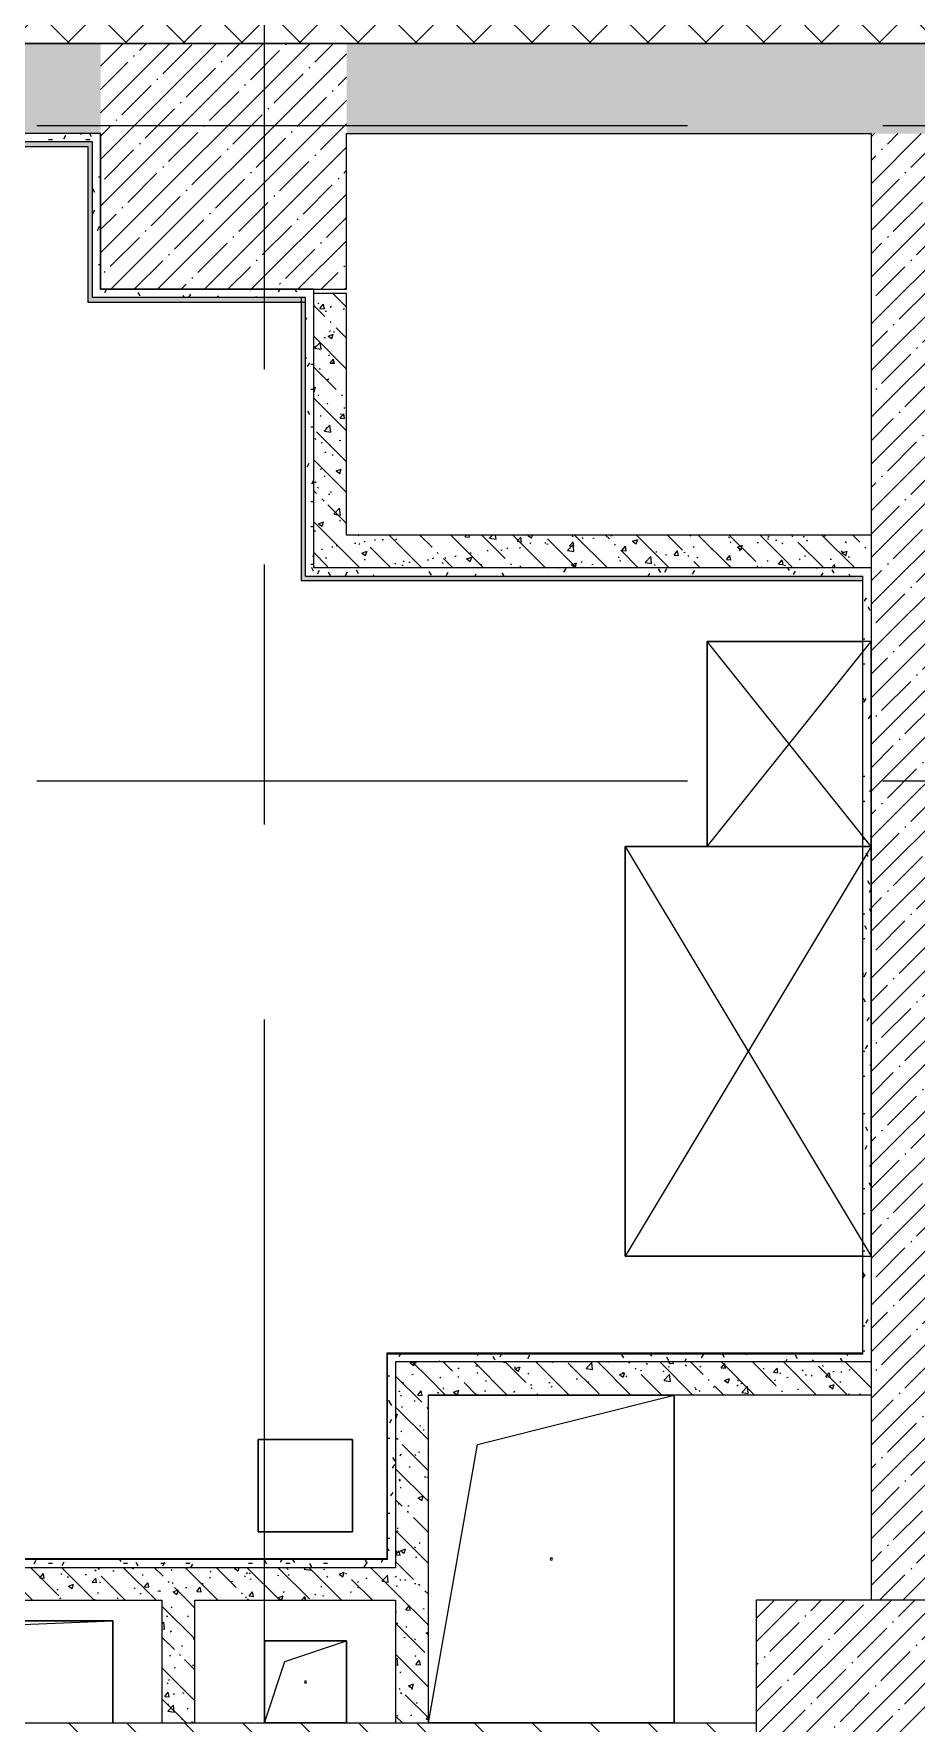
# Model space of a CAD drawing. Header units: millimetres. Extents: x -5714 to 188114, y -8553 to 29000.
# Drawn here: x 17947 to 20100, y 11100 to 15224 of the extents above; entities that cross this region are included whole.
import ezdxf

# ---------------------------------------------------------------- set-up
doc = ezdxf.new("R2010")
doc.units = ezdxf.units.MM
doc.linetypes.add('Осевая', pattern=[3175, 635, -476.25, 1587.5, -476.25])
for name, color, linetype, lineweight in [('A-GENM', 7, 'Continuous', 9), ('A-WALL', 7, 'Continuous', 9), ('I-WALL', 7, 'Continuous', 9), ('S-COLS', 7, 'Continuous', 9), ('Оси-2', 7, 'Осевая', 9)]:
    doc.layers.add(name, color=color, linetype=linetype, lineweight=lineweight)
for name, color, linetype, lineweight, true_color in [('A-WALL-1', 7, 'Continuous', 9, 0x3c3c3c), ('A-WALL-FNSH-1', 7, 'Continuous', 9, 0x3c3c3c), ('I-FURN-1', 7, 'Continuous', 9, 0xf0f0f0)]:
    doc.layers.add(name, color=color, linetype=linetype, lineweight=lineweight, true_color=true_color)
pattern_1 = [(45, (0, 0), (-57.02463, 57.02463), []), (45, (57.025, 0), (-57.02463, 57.02463), [100.806, -20.161, 3.353, -16.808])]
pattern_2 = [(135, (0, 0), (-75.43415, -75.43415), [106.68, -17.78, 3.556, -17.78]), (135, (0, 75.39), (-75.43415, -75.43415), []), (50, (0, 0), (127.5292, -11.15758), [13.335, -146.685]), (355, (0, 0), (-24.66966, 133.74), [10.668, -117.348]), (100.451, (10.63, -0.93), (102.85973, 122.5818), [11.333, -124.663]), (46.184, (0, 35.56), (189.7552, -29.4304), [20.002, -220.027]), (96.636, (15.81, 33.1), (166.1822, 173.1996), [17, -186.995]), (351.184, (0, 35.56), (166.184, 173.1976), [16.002, -176.022]), (21, (17.78, 26.67), (106.13027, -71.58603), [13.335, -146.685]), (326, (17.78, 26.67), (43.2619, 128.93175), [10.668, -117.348]), (71.451, (26.62, 20.7), (149.392, 57.34505), [11.333, -124.663]), (37.5, (0, 0), (2.16223, 59.18836), [3.353, -112.573, 3.353, -115.773, -117.792]), (37.5, (0, 0), (2.16223, 59.18836), [-235.052, 3.353, -114.44]), (7.5, (0, 0), (46.77386, 70.12615), [3.353, -64.567, 3.353, -109.906, -44.894]), (7.5, (0, 0), (46.77386, 70.12615), [-181.178, 3.353, -41.542]), (327.5, (-39.65, 0), (94.91367, -4.01009), [3.353, -41.097, 3.353, -135.331, -184.023]), (327.5, (-39.65, 0), (94.91367, -4.01009), [-183.134, 3.353, -180.67]), (317.5, (-57.43, 0), (103.69057, 17.79882), [3.353, -54.432, 3.353, -88.748, -130.683]), (317.5, (-57.43, 0), (103.69057, 17.79882), [-149.885, 3.353, -127.33])]
pattern_3 = [(0, (0, 0), (121.92, 30.48), [10.058, -81.382, 10.058, -81.382, -487.68]), (0, (0, 0), (121.92, 30.48), [-182.88, 10.058, -172.822, 10.058, -81.382, -213.36]), (0, (0, 0), (121.92, 30.48), [-457.2, 10.058, -50.902, 10.058, -142.342]), (120, (45.72, 15.24), (-87.356454, 90.345817), [10.058, -81.382, 10.058, -81.382, -487.68]), (120, (45.72, 15.24), (-87.356454, 90.345817), [-182.88, 10.058, -172.822, 10.058, -81.382, -213.36]), (120, (45.72, 15.24), (-87.356454, 90.345817), [-457.2, 10.058, -50.902, 10.058, -142.342]), (240, (60.96, 76.2), (-34.563546, -120.825817), [10.058, -81.382, 10.058, -81.382, -487.68]), (240, (60.96, 76.2), (-34.563546, -120.825817), [-182.88, 10.058, -172.822, 10.058, -81.382, -213.36]), (240, (60.96, 76.2), (-34.563546, -120.825817), [-457.2, 10.058, -50.902, 10.058, -142.342])]

# ---------------------------------------------------------------- blocks, each defined once
blk = doc.blocks.new('BSC_Колонна _Прямоугольная - 500х500-V11-План размещения напольных электротехнических лючков и розеток 3 этажа в осях 1-12')
at = {"layer": 'S-COLS'}
h = blk.add_hatch(dxfattribs=at)
h.set_pattern_fill('FP_18', color=256, style=0, pattern_type=2)
h.set_pattern_definition([(45, (-19960, -11150), (-57.02463, 57.02463), []), (45, (-19902.975, -11150), (-57.02463, 57.02463), [100.806, -20.161, 3.353, -16.808])])
h.paths.add_polyline_path([(-250, -250), (250, -250), (250, 250), (-250, 250)])
for p, q in [((250, 250), (-250, 250)), ((-250, 250), (-250, -250)), ((250, -250), (250, 250)), ((-250, -250), (250, -250))]:
    blk.add_line(p, q, dxfattribs=at)
blk = doc.blocks.new('GM_Отверстие прямоугольное _в плите_ - Отверстие-21987052-План размещения напольных электротехнических лючков и розеток 3 этажа в осях 1-12')
at = {"layer": 'A-GENM'}
for p, q in [((-525, 125), (525, 125)), ((525, 125), (-525, 125)), ((-483.3, 83.3), (525, 125)), ((525, 125), (525, -125)), ((525, -125), (525, 125)), ((-525, -125), (-483.3, 83.3))]:
    blk.add_line(p, q, dxfattribs=at)
for start, end in [(360, 180), (180, 360)]:
    blk.add_arc((0, 0), 2.5, start, end, dxfattribs=at)
blk = doc.blocks.new('GM_Отверстие прямоугольное _в плите_ - Отверстие-21987212-План размещения напольных электротехнических лючков и розеток 3 этажа в осях 1-12')
at = {"layer": 'A-GENM'}
for p, q in [((-300, 400), (300, 400)), ((300, 400), (-300, 400)), ((-180, 280), (300, 400)), ((300, 400), (300, -400)), ((300, -400), (300, 400)), ((-300, -400), (-180, 280)), ((300, -400), (-300, -400)), ((-300, -400), (300, -400))]:
    blk.add_line(p, q, dxfattribs=at)
for start, end in [(360, 180), (180, 360)]:
    blk.add_arc((0, 0), 2.5, start, end, dxfattribs=at)
blk = doc.blocks.new('GM_Отверстие прямоугольное _в плите_ - Отверстие-21604341-План размещения напольных электротехнических лючков и розеток 3 этажа в осях 1-12')
at = {"layer": 'A-GENM'}
for p, q in [((-100, -100), (-100, 100)), ((-100, 100), (100, 100)), ((100, 100), (-100, 100)), ((-100, 100), (-100, -100)), ((-50, 50), (100, 100)), ((100, 100), (100, -100)), ((100, -100), (100, 100)), ((-100, -100), (-50, 50)), ((100, -100), (-100, -100)), ((-100, -100), (100, -100))]:
    blk.add_line(p, q, dxfattribs=at)
for start, end in [(360, 180), (180, 360)]:
    blk.add_arc((0, 0), 2.5, start, end, dxfattribs=at)
blk = doc.blocks.new('Шкаф параметрический - 1_165-25646814-План размещения напольных электротехнических лючков и розеток 3 этажа в осях 1-12')
at = {"layer": 'I-FURN-1'}
for p, q in [((0, 0), (500, 400)), ((0, 400), (500, 0)), ((500, 400), (0, 400)), ((0, 400), (0, 0)), ((0, 20), (0, 400)), ((0, 400), (500, 400)), ((500, 0), (500, 400)), ((500, 400), (500, 20)), ((0, 0), (500, 0))]:
    blk.add_line(p, q, dxfattribs=at)
blk = doc.blocks.new('Шкаф параметрический - 1_59-26183054-План размещения напольных электротехнических лючков и розеток 3 этажа в осях 1-12')
at = {"layer": 'I-FURN-1'}
for p, q in [((0, 0), (1000, 600)), ((0, 600), (1000, 0)), ((1000, 600), (0, 600)), ((0, 600), (0, 0)), ((0, 200), (0, 580)), ((1000, 0), (1000, 600)), ((1000, 580), (1000, 0)), ((0, 0), (0, 200)), ((0, 0), (1000, 0)), ((1000, 0), (0, 0))]:
    blk.add_line(p, q, dxfattribs=at)

msp = doc.modelspace()

# ---------------------------------------------------------------- hatches: boundary and pattern name
at = {"layer": 'A-WALL'}
h = msp.add_hatch(dxfattribs=at)
h.set_pattern_fill('FP_9', color=256, style=0, pattern_type=2)
h.set_pattern_definition([(45, (0, 0), (-70.71068, 70.71068), []), (135, (0, 0), (-70.71068, -70.71068), [])])
h.paths.add_polyline_path([(38086.5, 15200), (38282.7, 15200), (38282.7, 15350), (37810, 15350), (37810, 15200)])
h.paths.add_polyline_path([(34721.1, 15200), (35410, 15200), (35410, 15350), (34660, 15350), (34660, 15200)])
h.paths.add_polyline_path([(33711.5, 15200), (33760, 15200), (33760, 15350), (33610, 15350), (33610, 15200)])
h.paths.add_polyline_path([(32110, 15200), (32110, 15350), (30017, 15349), (30017, 15288), (30014, 15285), (29240, 15285), (29237, 15288), (29236.3, 15350), (25610.3, 15349), (25610.3, 15288), (25607.3, 15285), (24433.3, 15285), (24430.3, 15288), (24429.5, 15350), (19790, 15349), (19790, 15288), (19787, 15285), (19013, 15285), (19010, 15288), (19009.3, 15350), (14783, 15349), (14781.9, 15285.7), (14780, 15285), (14603.7, 15286.1), (14603, 15288), (14602.3, 15350), (12860, 15350), (12860, 15200), (32028.8, 15200)])
h.paths.add_polyline_path([(9760, 15200), (9760, 15350), (9160, 15350), (9160, 15200)])
h.paths.add_polyline_path([(8260, 15200), (8260, 15350), (7660, 15350), (7660, 15200), (7798.1, 15200)])
h.paths.add_polyline_path([(6760, 15200), (6760, 15350), (40, 15350), (40, 15293), (-110, 15293), (-110, 15200), (6452, 15200)])
h.paths.add_polyline_path([(33010, 15200), (33240, 15200), (33240, 15350), (33010, 15350)])
at = {"layer": 'I-WALL'}
h = msp.add_hatch(dxfattribs=at)
h.set_pattern_fill('FP_10', color=256, style=0, pattern_type=2)
h.set_pattern_definition(pattern_1)
h.paths.add_polyline_path([(21910, 14980), (21910, 15200), (18710.3, 15200), (18710.3, 14980), (20210, 14980)])
h.paths.add_polyline_path([(22605.8, 14980), (25810, 14980), (25810, 15200), (22510, 15200), (22510, 14980)])
h.paths.add_polyline_path([(26410, 14980), (30010, 14980), (30010, 15200), (26410, 15200), (26410, 15094.6)])
h.paths.add_polyline_path([(30790, 14980), (32110, 14980), (32110, 15200), (30610, 15200), (30610, 14980), (30682.7, 14980)])
h.paths.add_polyline_path([(14890, 14980), (18110.3, 14980), (18110.3, 15200), (14310, 15200), (14310, 14980), (14865.4, 14980)])
h = msp.add_hatch(dxfattribs=at)
h.set_pattern_fill('FP_35', color=256, style=0, pattern_type=2)
h.set_pattern_definition(pattern_3)
h.paths.add_polyline_path([(17221.2, 14960), (18090.3, 14960), (18090.3, 14980), (16890, 14980), (16890, 14960), (16910, 14960)])
h = msp.add_hatch(dxfattribs=at)
h.set_pattern_fill('FP_35', color=256, style=0, pattern_type=2)
h.set_pattern_definition(pattern_3)
h.paths.add_polyline_path([(18110.3, 14600), (18110.3, 14980), (18090.3, 14980), (18090.3, 14600)])
h = msp.add_hatch(dxfattribs=at)
h.set_pattern_fill('FP_10', color=256, style=0, pattern_type=2)
h.set_pattern_definition(pattern_1)
h.paths.add_polyline_path([(20210, 11400), (20210, 14980), (19990, 14980), (19990, 11400)])
for points in [[(18079.3, 14949), (18090.3, 14949), (18090.3, 14960), (16922, 14960), (16922, 14949), (17894.3, 14949)], [(18079.3, 14569), (18090.3, 14569), (18090.3, 14949), (18079.3, 14949), (18079.3, 14925.7)], [(18567.3, 14569), (18610.3, 14569), (18610.3, 14580), (18090.3, 14580), (18090.3, 14569)], [(18610.3, 13889), (18610.3, 14580), (18599.3, 14580), (18599.3, 13889)], [(19970, 13889), (19970, 13900), (18610.3, 13900), (18610.3, 13889), (19913.5, 13889)]]:
    msp.add_hatch(color=256, dxfattribs=at).paths.add_polyline_path(points)
h = msp.add_hatch(dxfattribs=at)
h.set_pattern_fill('FP_35', color=256, style=0, pattern_type=2)
h.set_pattern_definition(pattern_3)
h.paths.add_polyline_path([(18599.3, 14580), (18610.3, 14580), (18610.3, 14600), (18090.3, 14600), (18090.3, 14580), (18567.3, 14580)])
h = msp.add_hatch(dxfattribs=at)
h.set_pattern_fill('FP_35', color=256, style=0, pattern_type=2)
h.set_pattern_definition(pattern_3)
h.paths.add_polyline_path([(18610.3, 13920), (18630.3, 13920), (18630.3, 14600), (18610.3, 14600), (18610.3, 14569)])
h = msp.add_hatch(dxfattribs=at)
h.set_pattern_fill('FP_17', color=256, style=0, pattern_type=2)
h.set_pattern_definition(pattern_2)
h.paths.add_polyline_path([(18710.3, 13920), (18710.3, 14590), (18630.3, 14590), (18630.3, 13920)])
h = msp.add_hatch(dxfattribs=at)
h.set_pattern_fill('FP_17', color=256, style=0, pattern_type=2)
h.set_pattern_definition(pattern_2)
h.paths.add_polyline_path([(19970, 13920), (19990, 13920), (19990, 14000), (18710.3, 14000), (18710.3, 13920), (19913.5, 13920)])
h = msp.add_hatch(dxfattribs=at)
h.set_pattern_fill('FP_35', color=256, style=0, pattern_type=2)
h.set_pattern_definition(pattern_3)
h.paths.add_polyline_path([(19970, 13900), (19970, 13920), (18610.3, 13920), (18610.3, 13900), (19913.5, 13900)])
h = msp.add_hatch(dxfattribs=at)
h.set_pattern_fill('FP_35', color=256, style=0, pattern_type=2)
h.set_pattern_definition(pattern_3)
h.paths.add_polyline_path([(19990, 12001.9), (19990, 13920), (19970, 13920), (19970, 12001.9)])
h = msp.add_hatch(dxfattribs=at)
h.set_pattern_fill('FP_35', color=256, style=0, pattern_type=2)
h.set_pattern_definition(pattern_3)
h.paths.add_polyline_path([(18830, 11480), (18830, 12001.9), (18810, 12001.9), (18810, 11480)])
h = msp.add_hatch(dxfattribs=at)
h.set_pattern_fill('FP_35', color=256, style=0, pattern_type=2)
h.set_pattern_definition(pattern_3)
h.paths.add_polyline_path([(19913.5, 11981.9), (19990, 11981.9), (19990, 12001.9), (18830, 12001.9), (18830, 11981.9)])
h = msp.add_hatch(dxfattribs=at)
h.set_pattern_fill('FP_17', color=256, style=0, pattern_type=2)
h.set_pattern_definition(pattern_2)
h.paths.add_polyline_path([(18910, 11100), (18910, 11981.9), (18830, 11981.9), (18830, 11100)])
h = msp.add_hatch(dxfattribs=at)
h.set_pattern_fill('FP_17', color=256, style=0, pattern_type=2)
h.set_pattern_definition(pattern_2)
h.paths.add_polyline_path([(19990, 11901.9), (19990, 11981.9), (18910, 11981.9), (18910, 11901.9), (19913.5, 11901.9)])
h = msp.add_hatch(dxfattribs=at)
h.set_pattern_fill('FP_35', color=256, style=0, pattern_type=2)
h.set_pattern_definition(pattern_3)
h.paths.add_polyline_path([(18810, 11480), (18810, 11500), (17010, 11500), (17010, 11480), (17221.2, 11480)])
h = msp.add_hatch(dxfattribs=at)
h.set_pattern_fill('FP_17', color=256, style=0, pattern_type=2)
h.set_pattern_definition(pattern_2)
h.paths.add_polyline_path([(18830, 11400), (18830, 11480), (17090, 11480), (17090, 11400), (18340, 11400)])
h = msp.add_hatch(dxfattribs=at)
h.set_pattern_fill('FP_17', color=256, style=0, pattern_type=2)
h.set_pattern_definition(pattern_2)
h.paths.add_polyline_path([(18340, 11100), (18340, 11400), (18260, 11400), (18260, 11100)])
h = msp.add_hatch(dxfattribs=at)
h.set_pattern_fill('FP_8', color=256, style=0, pattern_type=2)
h.set_pattern_definition([(135, (0, 0), (-70.7107, -70.7107), [])])
h.paths.add_polyline_path([(19710, 10900), (19710, 11100), (16910, 11100), (16910, 10900), (17221.2, 10900)])
h.paths.add_polyline_path([(15960, 10900), (15960, 11100), (15361, 11100), (15361, 10900), (15930, 10900)])
h.paths.add_polyline_path([(14411, 10900), (14411, 11100), (14210, 11100), (14210, 10900), (14381, 10900)])
at = {"layer": 'S-COLS'}
h = msp.add_hatch(dxfattribs=at)
h.set_pattern_fill('FP_10', color=256, style=0, pattern_type=2)
h.set_pattern_definition(pattern_1)
h.paths.add_polyline_path([(18110.3, 14600), (18710.3, 14600), (18710.3, 15200), (18110.3, 15200), (18110.3, 14925.7)])

# ---------------------------------------------------------------- linework, layer by layer
at = {"layer": 'A-WALL'}
for p, q in [((18110.3, 15200), (14310, 15200)), ((21910, 15200), (18710.3, 15200)), ((18110.3, 14980), (16890, 14980)), ((18090.3, 14580), (18090.3, 14960)), ((18610.3, 14580), (18090.3, 14580)), ((18610.3, 13920), (18610.3, 14580)), ((19990, 14000), (19990, 12001.9)), ((19990, 13920), (18630.3, 13920)), ((19970, 12001.9), (19970, 13900)), ((18810, 11500), (18810, 12001.9)), ((18830, 12001.9), (19970, 12001.9)), ((18830, 11981.9), (18830, 11480)), ((17010, 11480), (18830, 11480))]:
    msp.add_line(p, q, dxfattribs=at)
at = {"layer": 'A-WALL-1'}
for p, q in [((14310, 15200), (21910, 15200)), ((18110.3, 14600), (18110.3, 14980)), ((18710.3, 14980), (19990, 14980)), ((19990, 14980), (19990, 14000)), ((18630.3, 14600), (18110.3, 14600)), ((18630.3, 13920), (18630.3, 14600)), ((18710.3, 14590), (18630.3, 14590)), ((18710.3, 14000), (18710.3, 14590)), ((19990, 14000), (18710.3, 14000)), ((18610.3, 13900), (19970, 13900)), ((19990, 12001.9), (19990, 11400)), ((19990, 11981.9), (18830, 11981.9)), ((18910, 11100), (18910, 11901.9)), ((18910, 11901.9), (19990, 11901.9)), ((18810, 11500), (16990, 11500)), ((17090, 11400), (18260, 11400)), ((18260, 11400), (18260, 11100)), ((18340, 11400), (18830, 11400)), ((18340, 11100), (18340, 11400)), ((18830, 11400), (18830, 11100)), ((19710, 11100), (17010, 11100))]:
    msp.add_line(p, q, dxfattribs=at)
at = {"layer": 'A-WALL-FNSH-1'}
for p, q in [((18090.3, 14960), (16911, 14960)), ((16922, 14949), (18079.3, 14949)), ((18079.3, 14949), (18079.3, 14569)), ((18079.3, 14569), (18610.3, 14569)), ((18599.3, 14580), (18599.3, 13889)), ((18610.3, 13900), (18610.3, 13920)), ((19970, 13899), (19969, 13899)), ((19969, 13899), (19969, 12002.9)), ((18599.3, 13889), (19970, 13889)), ((18809, 12002.9), (18809, 11501)), ((19969, 12002.9), (18809, 12002.9)), ((18810, 12001.9), (18830, 12001.9)), ((18809, 11501), (16989, 11501))]:
    msp.add_line(p, q, dxfattribs=at)
at = {"layer": 'I-FURN-1'}
for p, q in [((18495, 11792.9), (18495, 11567.1)), ((18725, 11792.9), (18495, 11792.9)), ((18495, 11792.9), (18725, 11792.9)), ((18495, 11567.1), (18495, 11792.9)), ((18725, 11567.1), (18725, 11792.9)), ((18725, 11792.9), (18725, 11567.1)), ((18495, 11567.1), (18725, 11567.1)), ((18725, 11567.1), (18495, 11567.1))]:
    msp.add_line(p, q, dxfattribs=at)
at = {"layer": 'S-COLS'}
for p, q in [((18710.3, 15200), (18110.3, 15200)), ((18110.3, 14980), (18110.3, 14600)), ((18710.3, 14600), (18710.3, 14980)), ((18110.3, 14600), (18710.3, 14600))]:
    msp.add_line(p, q, dxfattribs=at)
at = {"layer": 'Оси-2'}
for p, q in [((18510, 593.7), (18510, 24898.1)), ((-2206.6, 15000), (35660, 15000)), ((-2206.6, 13400), (35660, 13400))]:
    msp.add_line(p, q, dxfattribs=at)

# ---------------------------------------------------------------- block references
at = {"layer": 'A-GENM'}
for name, p in [('GM_Отверстие прямоугольное _в плите_ - Отверстие-21987212-План размещения напольных электротехнических лючков и розеток 3 этажа в осях 1-12', (19210, 11500.7)), ('GM_Отверстие прямоугольное _в плите_ - Отверстие-21987052-План размещения напольных электротехнических лючков и розеток 3 этажа в осях 1-12', (17615, 11225)), ('GM_Отверстие прямоугольное _в плите_ - Отверстие-21604341-План размещения напольных электротехнических лючков и розеток 3 этажа в осях 1-12', (18610, 11200.7))]:
    msp.add_blockref(name, p, dxfattribs=at)
at = {"layer": 'I-FURN-1'}
for name, p, rotation in [('Шкаф параметрический - 1_165-25646814-План размещения напольных электротехнических лючков и розеток 3 этажа в осях 1-12', (19990, 13240), 89.99999999999984), ('Шкаф параметрический - 1_59-26183054-План размещения напольных электротехнических лючков и розеток 3 этажа в осях 1-12', (19390, 13240), 269.9999999999996)]:
    msp.add_blockref(name, p, dxfattribs=dict(at, rotation=rotation))
at = {"layer": 'S-COLS'}
msp.add_blockref('BSC_Колонна _Прямоугольная - 500х500-V11-План размещения напольных электротехнических лючков и розеток 3 этажа в осях 1-12', (19960, 11150), dxfattribs=at)

doc.saveas('drawing.dxf')
